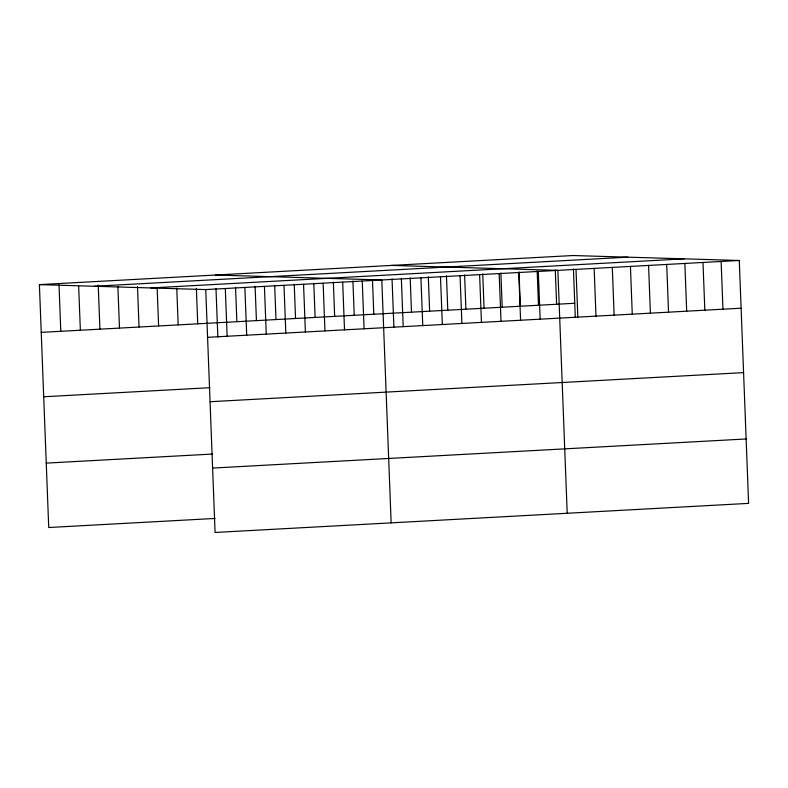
<?xml version="1.0" encoding="UTF-8"?>
<svg xmlns="http://www.w3.org/2000/svg" width="788" height="788" viewBox="0 0 788 788"><rect width="100%" height="100%" fill="white"/><g stroke="black" fill="none" stroke-linecap="round" stroke-linejoin="round"><path stroke-width="1.18" d="M39.4 284.626L572.925 255.529L739.272 260.483L748.6 503.374L215.075 532.471L205.747 289.58L39.4 284.626L48.728 527.517L215.016 518.445M94.294 286.261L627.819 257.164M150.853 287.945L684.378 258.848M205.747 289.58L739.272 260.483M41.232 332.369L574.757 303.262M207.579 337.323L741.104 308.216M43.704 396.768L209.992 387.696M210.051 401.722L743.577 372.616M46.256 463.117L212.543 454.046M212.602 468.072L746.128 438.965M391.528 265.418L557.874 270.373L567.202 513.264M215.459 275.022L381.806 279.976L391.144 522.868M721.128 261.468L722.96 309.201M702.985 262.463L704.827 310.196M684.851 263.448L686.683 311.181M666.707 264.443L668.539 312.176M648.573 265.428L650.405 313.161M630.43 266.413L632.262 314.156M612.286 267.408L614.128 315.141M594.152 268.393L595.984 316.136M576.008 269.388L577.84 317.121M573.437 268.994L575.309 317.574M555.304 269.979L556.614 304.247M538.312 271.446L540.144 319.179M537.16 270.974L538.48 305.242M519.026 271.959L520.336 306.227M518.75 272.51L520.582 320.243M500.882 272.944L502.202 307.221M499.178 273.574L501.02 321.317M482.739 273.938L484.059 308.206M479.616 274.648L481.458 322.381M464.605 274.923L465.915 309.201M460.054 275.711L461.896 323.444M446.461 275.918L447.781 310.186M440.492 276.775L442.334 324.518M428.327 276.903L429.637 311.181M420.93 277.849L422.762 325.582M410.184 277.898L411.503 312.166M401.368 278.913L403.2 326.646M392.04 278.883L393.911 327.463M372.478 279.957L373.798 314.225M362.244 281.05L364.076 328.783M352.916 281.021L354.236 315.289M342.681 282.114L344.514 329.847M333.354 282.084L334.673 316.362M323.119 283.178L324.951 330.921M313.791 283.158L315.111 317.426M303.557 284.251L305.389 331.984M294.229 284.222L295.549 318.49M283.995 285.315L285.827 333.048M274.667 285.286L275.987 319.564M264.433 286.379L266.265 334.122M255.105 286.359L256.425 320.627M244.871 287.453L246.703 335.186M235.543 287.423L236.863 321.691M225.309 288.516L227.141 336.249M215.981 288.487L217.843 337.067M196.37 288.329L197.739 323.829M176.758 288.172L178.177 324.892M157.147 288.014L158.605 325.966M137.496 286.635L139.043 327.03M117.885 286.477L119.48 328.094M98.224 285.098L99.918 329.167M78.662 286.162L80.356 330.231M59.011 284.783L60.794 331.295"/></g></svg>
